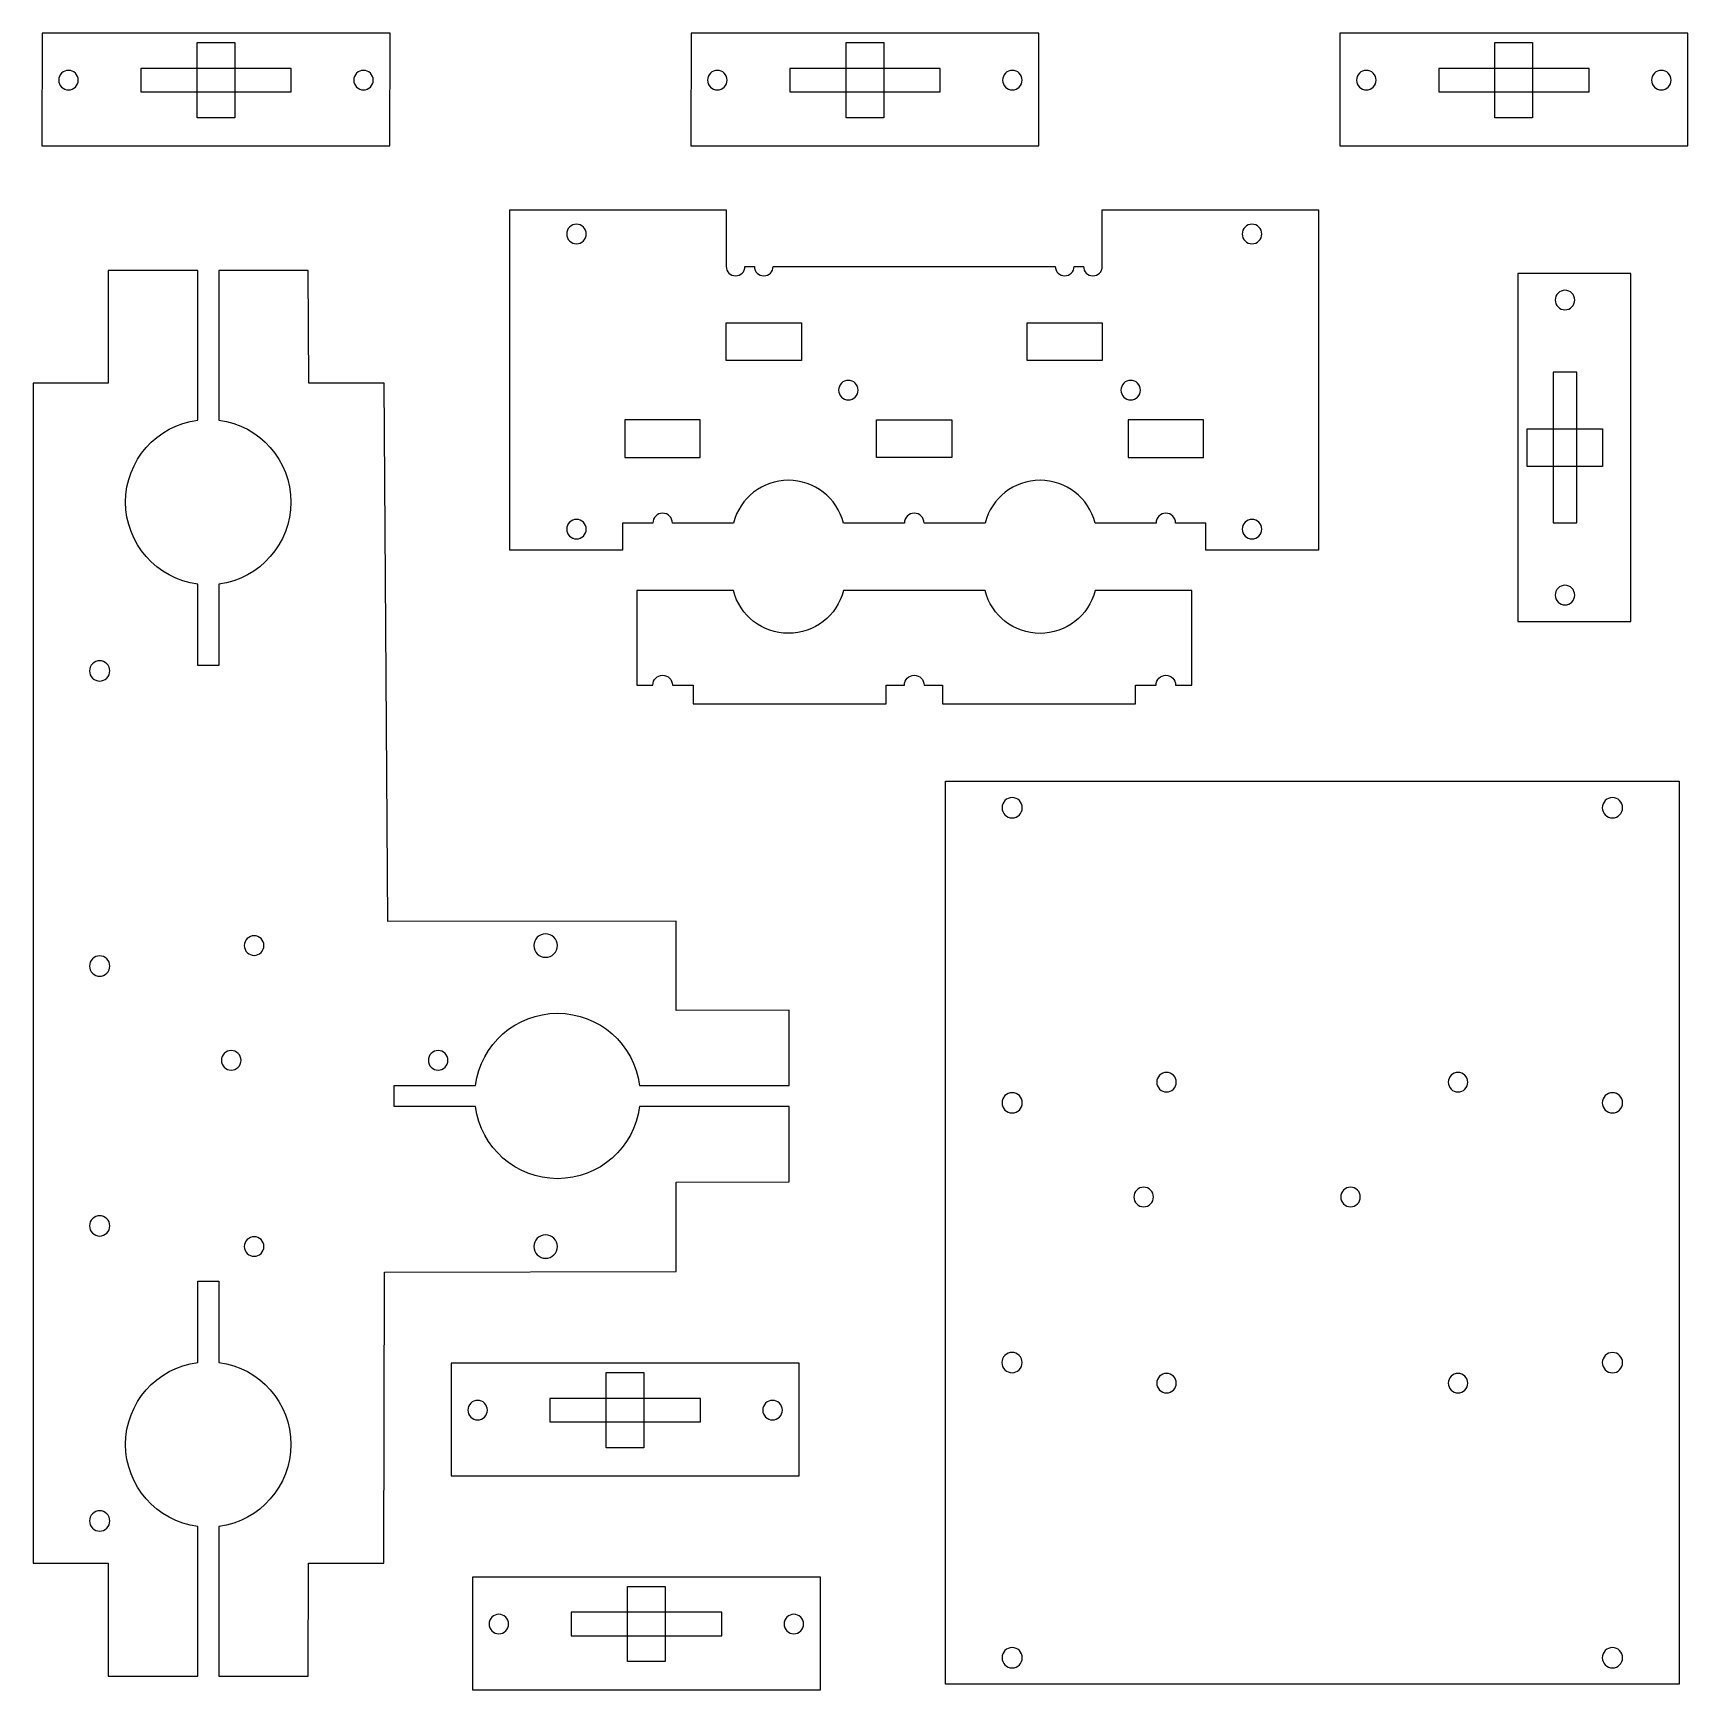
# Model space of a CAD drawing. Extents: x 0.1 to 22.1, y -0.1 to 21.9.
import ezdxf

# ---------------------------------------------------------------- set-up
doc = ezdxf.new("R2010")
doc.units = 0
doc.layers.get('0').update_dxf_attribs({"linetype": 'CONTINUOUS'})

msp = doc.modelspace()

# ---------------------------------------------------------------- linework, layer by layer
for points in [[(0.171, 20.411), (4.796, 20.411), (4.798, 21.911), (0.173, 21.911)], [(8.798, 20.411), (13.423, 20.411), (13.424, 21.911), (8.799, 21.911)], [(17.424, 20.411), (22.049, 20.411), (22.05, 21.911), (17.425, 21.911)], [(2.234, 20.786), (2.234, 21.786), (2.734, 21.786), (2.734, 20.786)], [(10.86, 20.786), (10.86, 21.786), (11.36, 21.786), (11.36, 20.786)], [(19.486, 20.786), (19.486, 21.786), (19.986, 21.786), (19.986, 20.786)], [(1.485, 21.129), (3.485, 21.129), (3.485, 21.442), (1.485, 21.442)], [(10.111, 21.129), (12.111, 21.129), (12.111, 21.442), (10.111, 21.442)], [(18.738, 21.129), (20.738, 21.129), (20.738, 21.442), (18.738, 21.442)], [(21.291, 14.09), (21.291, 18.715), (19.791, 18.716), (19.791, 14.091)], [(9.266, 17.56), (9.266, 18.06), (10.266, 18.06), (10.266, 17.56)], [(13.266, 17.56), (13.266, 18.06), (14.266, 18.06), (14.266, 17.56)], [(20.572, 15.404), (20.572, 17.404), (20.259, 17.404), (20.259, 15.404)], [(7.921, 16.271), (8.921, 16.271), (8.921, 16.771), (7.921, 16.771)], [(11.266, 16.271), (11.266, 16.771), (12.266, 16.771), (12.266, 16.271)], [(14.611, 16.271), (15.611, 16.271), (15.611, 16.771), (14.611, 16.771)], [(20.916, 16.152), (19.916, 16.152), (19.916, 16.652), (20.916, 16.652)], [(12.183, -0.032), (12.183, 11.968), (21.933, 11.968), (21.933, -0.032)], [(5.61, 2.735), (10.235, 2.735), (10.236, 4.235), (5.611, 4.235)], [(7.673, 3.11), (7.673, 4.11), (8.173, 4.11), (8.173, 3.11)], [(6.924, 3.454), (8.924, 3.454), (8.924, 3.766), (6.924, 3.766)], [(5.893, -0.108), (10.518, -0.108), (10.519, 1.392), (5.894, 1.392)], [(7.955, 0.267), (7.955, 1.267), (8.455, 1.267), (8.455, 0.267)], [(7.207, 0.611), (9.207, 0.611), (9.207, 0.923), (7.207, 0.923)]]:
    msp.add_lwpolyline(points, close=True)
for points in [[(0.523, 21.416, 0.414214), (0.393, 21.286, 0.414214), (0.523, 21.156, 0.414214), (0.653, 21.286, 0.414214)], [(4.445, 21.416, 0.414214), (4.315, 21.286, 0.414214), (4.445, 21.156, 0.414214), (4.575, 21.286, 0.414214)], [(9.149, 21.416, 0.414214), (9.019, 21.286, 0.414214), (9.149, 21.156, 0.414214), (9.279, 21.286, 0.414214)], [(13.071, 21.416, 0.414214), (12.941, 21.286, 0.414214), (13.071, 21.156, 0.414214), (13.201, 21.286, 0.414214)], [(17.776, 21.416, 0.414214), (17.646, 21.286, 0.414214), (17.776, 21.156, 0.414214), (17.906, 21.286, 0.414214)], [(21.697, 21.416, 0.414214), (21.567, 21.286, 0.414214), (21.697, 21.156, 0.414214), (21.827, 21.286, 0.414214)], [(6.391, 15.038), (6.391, 19.56), (9.266, 19.56), (9.266, 18.81, 1), (9.516, 18.81), (9.641, 18.81, 1), (9.891, 18.81), (13.641, 18.81, 1), (13.891, 18.81), (14.016, 18.81, 1), (14.266, 18.81), (14.266, 19.56), (17.141, 19.56), (17.141, 15.038), (15.644, 15.038), (15.644, 15.4), (15.241, 15.4, 1), (14.981, 15.4), (14.17, 15.4, 0.775965), (12.707, 15.4), (11.896, 15.4, 1), (11.636, 15.4), (10.825, 15.4, 0.775965), (9.363, 15.4), (8.551, 15.4, 1), (8.291, 15.4), (7.889, 15.4), (7.889, 15.038)], [(7.276, 19.371, 0.414214), (7.146, 19.241, 0.414214), (7.276, 19.111, 0.414214), (7.406, 19.241, 0.414214)], [(16.256, 19.371, 0.414214), (16.126, 19.241, 0.414214), (16.256, 19.111, 0.414214), (16.386, 19.241, 0.414214)], [(0.053, 17.257), (0.053, 1.576), (1.053, 1.576), (1.053, 0.076), (2.241, 0.076), (2.241, 0.826), (2.241, 2.065, -0.879727), (2.241, 4.244), (2.241, 5.326), (2.521, 5.326), (2.521, 4.244, -0.879723), (2.521, 2.065), (2.52, 0.076), (3.709, 0.076), (3.714, 1.576), (4.714, 1.576), (4.725, 5.445), (8.603, 5.454), (8.603, 6.641), (10.103, 6.645), (10.103, 7.645), (8.115, 7.645, -0.879727), (5.935, 7.645), (4.853, 7.645), (4.853, 7.925), (5.935, 7.925, -0.879727), (8.115, 7.925), (10.103, 7.925), (10.103, 8.926), (8.603, 8.923), (8.603, 10.11), (4.769, 10.103), (4.72, 17.257), (3.72, 17.257), (3.709, 18.757), (2.521, 18.757), (2.521, 16.768, -0.879727), (2.521, 14.589), (2.521, 13.507), (2.241, 13.507), (2.241, 14.589, -0.879727), (2.241, 16.768), (2.241, 18.757), (1.053, 18.757), (1.053, 17.257)], [(20.286, 18.363, 0.414214), (20.416, 18.233, 0.414214), (20.546, 18.363, 0.414214), (20.416, 18.493, 0.414214)], [(10.891, 17.296, 0.414214), (10.761, 17.166, 0.414214), (10.891, 17.036, 0.414214), (11.021, 17.166, 0.414214)], [(14.644, 17.296, 0.414214), (14.514, 17.166, 0.414214), (14.644, 17.036, 0.414214), (14.774, 17.166, 0.414214)], [(7.276, 15.448, 0.414214), (7.146, 15.318, 0.414214), (7.276, 15.188, 0.414214), (7.406, 15.318, 0.414214)], [(16.256, 15.448, 0.414214), (16.126, 15.318, 0.414214), (16.256, 15.188, 0.414214), (16.386, 15.318, 0.414214)], [(20.286, 14.442, 0.414214), (20.416, 14.312, 0.414214), (20.546, 14.442, 0.414214), (20.416, 14.572, 0.414214)], [(8.077, 13.246), (8.291, 13.246, -1), (8.551, 13.246), (8.827, 13.246), (8.827, 12.996), (11.391, 12.996), (11.391, 13.246), (11.636, 13.246, -1), (11.896, 13.246), (12.141, 13.246), (12.141, 12.996), (14.706, 12.996), (14.706, 13.246), (14.981, 13.246, -1), (15.241, 13.246), (15.456, 13.246), (15.456, 14.501), (14.17, 14.501, -0.775965), (12.707, 14.501), (10.825, 14.501, -0.775965), (9.363, 14.501), (8.077, 14.501)], [(0.938, 13.569, 0.414214), (0.803, 13.434, 0.414214), (0.938, 13.299, 0.414214), (1.073, 13.434, 0.414214)], [(0.938, 13.569, 0.414214), (0.803, 13.434, 0.414214), (0.938, 13.299, 0.414214), (1.073, 13.434, 0.414214)], [(13.068, 11.751, 0.414214), (12.933, 11.616, 0.414214), (13.068, 11.481, 0.414214), (13.203, 11.616, 0.414214)], [(13.068, 11.751, 0.414214), (12.933, 11.616, 0.414214), (13.068, 11.481, 0.414214), (13.203, 11.616, 0.414214)], [(21.048, 11.751, 0.414214), (20.913, 11.616, 0.414214), (21.048, 11.481, 0.414214), (21.183, 11.616, 0.414214)], [(21.048, 11.751, 0.414214), (20.913, 11.616, 0.414214), (21.048, 11.481, 0.414214), (21.183, 11.616, 0.414214)], [(2.991, 9.914, 0.414214), (2.861, 9.784, 0.414214), (2.991, 9.654, 0.414214), (3.121, 9.784, 0.414214)], [(6.866, 9.94, 0.414214), (6.71, 9.784, 0.414214), (6.866, 9.628, 0.414214), (7.022, 9.784, 0.414214)], [(0.938, 9.647, 0.414214), (0.803, 9.512, 0.414214), (0.938, 9.377, 0.414214), (1.073, 9.512, 0.414214)], [(0.938, 9.647, 0.414214), (0.803, 9.512, 0.414214), (0.938, 9.377, 0.414214), (1.073, 9.512, 0.414214)], [(2.687, 8.389, 0.414214), (2.557, 8.259, 0.414214), (2.687, 8.129, 0.414214), (2.817, 8.259, 0.414214)], [(5.437, 8.389, 0.414214), (5.307, 8.259, 0.414214), (5.437, 8.129, 0.414214), (5.567, 8.259, 0.414214)], [(15.12, 8.098, 0.414214), (14.99, 7.968, 0.414214), (15.12, 7.838, 0.414214), (15.25, 7.968, 0.414214)], [(18.995, 8.098, 0.414214), (18.865, 7.968, 0.414214), (18.995, 7.838, 0.414214), (19.125, 7.968, 0.414214)], [(13.068, 7.829, 0.414214), (12.933, 7.694, 0.414214), (13.068, 7.559, 0.414214), (13.203, 7.694, 0.414214)], [(13.068, 7.829, 0.414214), (12.933, 7.694, 0.414214), (13.068, 7.559, 0.414214), (13.203, 7.694, 0.414214)], [(21.048, 7.829, 0.414214), (20.913, 7.694, 0.414214), (21.048, 7.559, 0.414214), (21.183, 7.694, 0.414214)], [(21.048, 7.829, 0.414214), (20.913, 7.694, 0.414214), (21.048, 7.559, 0.414214), (21.183, 7.694, 0.414214)], [(14.816, 6.572, 0.414214), (14.686, 6.442, 0.414214), (14.816, 6.312, 0.414214), (14.946, 6.442, 0.414214)], [(17.566, 6.572, 0.414214), (17.436, 6.442, 0.414214), (17.566, 6.312, 0.414214), (17.696, 6.442, 0.414214)], [(0.938, 6.194, 0.414214), (0.803, 6.059, 0.414214), (0.938, 5.924, 0.414214), (1.073, 6.059, 0.414214)], [(0.938, 6.194, 0.414214), (0.803, 6.059, 0.414214), (0.938, 5.924, 0.414214), (1.073, 6.059, 0.414214)], [(2.991, 5.914, 0.414214), (2.861, 5.784, 0.414214), (2.991, 5.654, 0.414214), (3.121, 5.784, 0.414214)], [(6.866, 5.94, 0.414214), (6.71, 5.784, 0.414214), (6.866, 5.628, 0.414214), (7.022, 5.784, 0.414214)], [(13.066, 4.377, 0.414214), (12.931, 4.242, 0.414214), (13.066, 4.107, 0.414214), (13.201, 4.242, 0.414214)], [(13.066, 4.377, 0.414214), (12.931, 4.242, 0.414214), (13.066, 4.107, 0.414214), (13.201, 4.242, 0.414214)], [(21.048, 4.376, 0.414214), (20.913, 4.241, 0.414214), (21.048, 4.106, 0.414214), (21.183, 4.241, 0.414214)], [(21.048, 4.376, 0.414214), (20.913, 4.241, 0.414214), (21.048, 4.106, 0.414214), (21.183, 4.241, 0.414214)], [(15.12, 4.098, 0.414214), (14.99, 3.968, 0.414214), (15.12, 3.838, 0.414214), (15.25, 3.968, 0.414214)], [(18.995, 4.098, 0.414214), (18.865, 3.968, 0.414214), (18.995, 3.838, 0.414214), (19.125, 3.968, 0.414214)], [(5.962, 3.74, 0.414214), (5.832, 3.61, 0.414214), (5.962, 3.48, 0.414214), (6.092, 3.61, 0.414214)], [(9.883, 3.74, 0.414214), (9.753, 3.61, 0.414214), (9.883, 3.48, 0.414214), (10.013, 3.61, 0.414214)], [(0.938, 2.272, 0.414214), (0.803, 2.137, 0.414214), (0.938, 2.002, 0.414214), (1.073, 2.137, 0.414214)], [(0.938, 2.272, 0.414214), (0.803, 2.137, 0.414214), (0.938, 2.002, 0.414214), (1.073, 2.137, 0.414214)], [(6.244, 0.897, 0.414214), (6.114, 0.767, 0.414214), (6.244, 0.637, 0.414214), (6.374, 0.767, 0.414214)], [(10.166, 0.897, 0.414214), (10.036, 0.767, 0.414214), (10.166, 0.637, 0.414214), (10.296, 0.767, 0.414214)], [(13.068, 0.454, 0.414214), (12.933, 0.319, 0.414214), (13.068, 0.184, 0.414214), (13.203, 0.319, 0.414214)], [(13.068, 0.454, 0.414214), (12.933, 0.319, 0.414214), (13.068, 0.184, 0.414214), (13.203, 0.319, 0.414214)], [(21.048, 0.454, 0.414214), (20.913, 0.319, 0.414214), (21.048, 0.184, 0.414214), (21.183, 0.319, 0.414214)], [(21.048, 0.454, 0.414214), (20.913, 0.319, 0.414214), (21.048, 0.184, 0.414214), (21.183, 0.319, 0.414214)]]:
    msp.add_lwpolyline(points, format="xyb", close=True)

doc.saveas('drawing.dxf')
